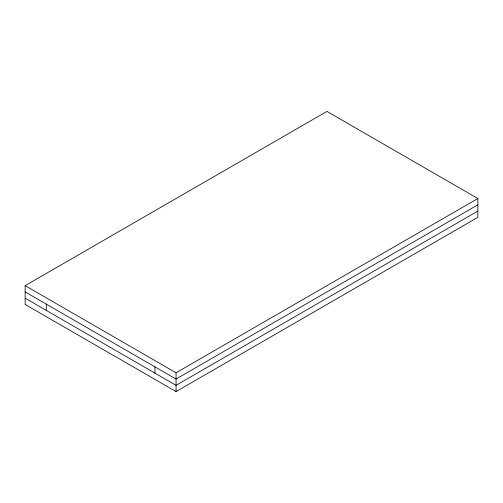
<?xml version="1.0" encoding="UTF-8"?>
<svg xmlns="http://www.w3.org/2000/svg" width="503" height="503" viewBox="0 0 503 503"><rect width="100%" height="100%" fill="white"/><g stroke="black" fill="none" stroke-linecap="round" stroke-linejoin="round"><path stroke-width="0.75" d="M25.15 285.654L326.95 111.408L477.85 198.528L477.85 217.346L176.05 391.592L25.15 304.472L25.15 285.654L176.05 372.773L477.85 198.528M477.85 204.803L176.05 379.048L25.15 291.922M477.85 211.078L176.05 385.317L25.15 298.197M176.05 372.773L176.05 391.592M154.924 366.85L154.924 373.119M46.276 304.12L46.276 310.395"/></g></svg>
